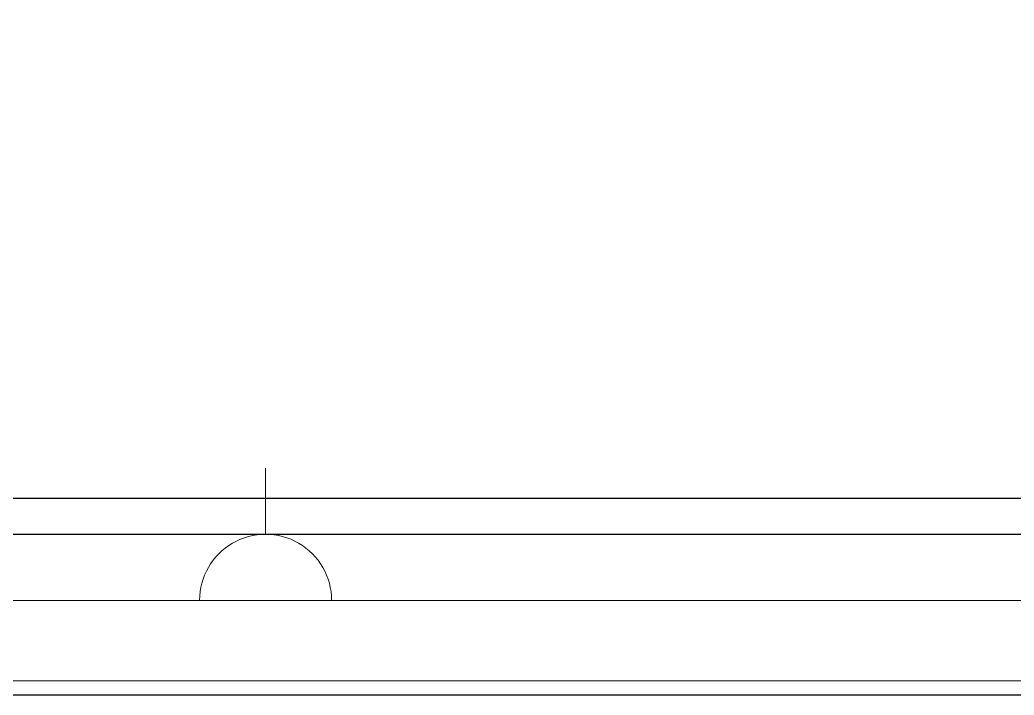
# Model space of a CAD drawing. Header units: metres. Extents: x 75097 to 220762, y -1557923 to -1361206.
# Drawn here: x 130380 to 133158, y -1397088 to -1395200 of the extents above; entities that cross this region are included whole.
import ezdxf

# ---------------------------------------------------------------- set-up
doc = ezdxf.new("R2010")
doc.units = ezdxf.units.M
doc.layers.get('0').update_dxf_attribs({"lineweight": 0})
doc.layers.add('A-100 - Copy$0$axes', color=8, linetype='Continuous')
doc.layers.add('A-100 - Copy$0$Walls', color=8, linetype='Continuous', lineweight=0)
doc.layers.add('E-POWR', color=7, linetype='Continuous', lineweight=9, true_color=0x4e7e3e)

# ---------------------------------------------------------------- blocks, each defined once
blk = doc.blocks.new('NORMAL SOCKET')
at = {"layer": 'E-POWR'}
for p, q in [((0, 307.7), (0, 615.4)), ((-307.7, 0), (307.7, 0))]:
    blk.add_line(p, q, dxfattribs=at)
blk.add_ellipse((0, 0), major_axis=(32.8, 305.9), ratio=1, start_param=4.81904, end_param=7.960633, dxfattribs=at)
blk = doc.blocks.new('A-100 - Copy')
at = {"layer": 'A-100 - Copy$0$axes'}
for p, q in [((178940.3, -1396537.7, 0), (95643.4, -1396537.7, 0)), ((178940.3, -1397087.7, 0), (95650.8, -1397087.7, 0))]:
    blk.add_line(p, q, dxfattribs=at)
at = {"layer": 'A-100 - Copy$0$Walls'}
for p, q in [((130228.3, -1396822.7, 0), (136898.3, -1396822.7, 0)), ((130228.3, -1397047.7, 0), (136898.3, -1397047.7, 0))]:
    blk.add_line(p, q, dxfattribs=at)

msp = doc.modelspace()

# ---------------------------------------------------------------- linework, layer by layer
at = {"layer": 'E-POWR', "const_width": 3}
for points in [[(136783, -1391737.3), (129279.7, -1391737.3), (122907.9, -1391737.3), (122907.9, -1396638.1), (141743.2, -1396638.1)], [(122907.9, -1395467.5), (122907.9, -1396638.1), (131066.2, -1396638.1)]]:
    msp.add_lwpolyline(points, dxfattribs=at)

# ---------------------------------------------------------------- block references
at = {"layer": 'E-POWR', "color": 85, "xscale": 0.6, "yscale": 0.6, "zscale": 0.6}
msp.add_blockref('NORMAL SOCKET', (131066.2, -1396822.7, 0), dxfattribs=at)

# ---------------------------------------------------------------- next in the draw order: block references
msp.add_blockref('A-100 - Copy', (0, 0))

doc.saveas('drawing.dxf')
